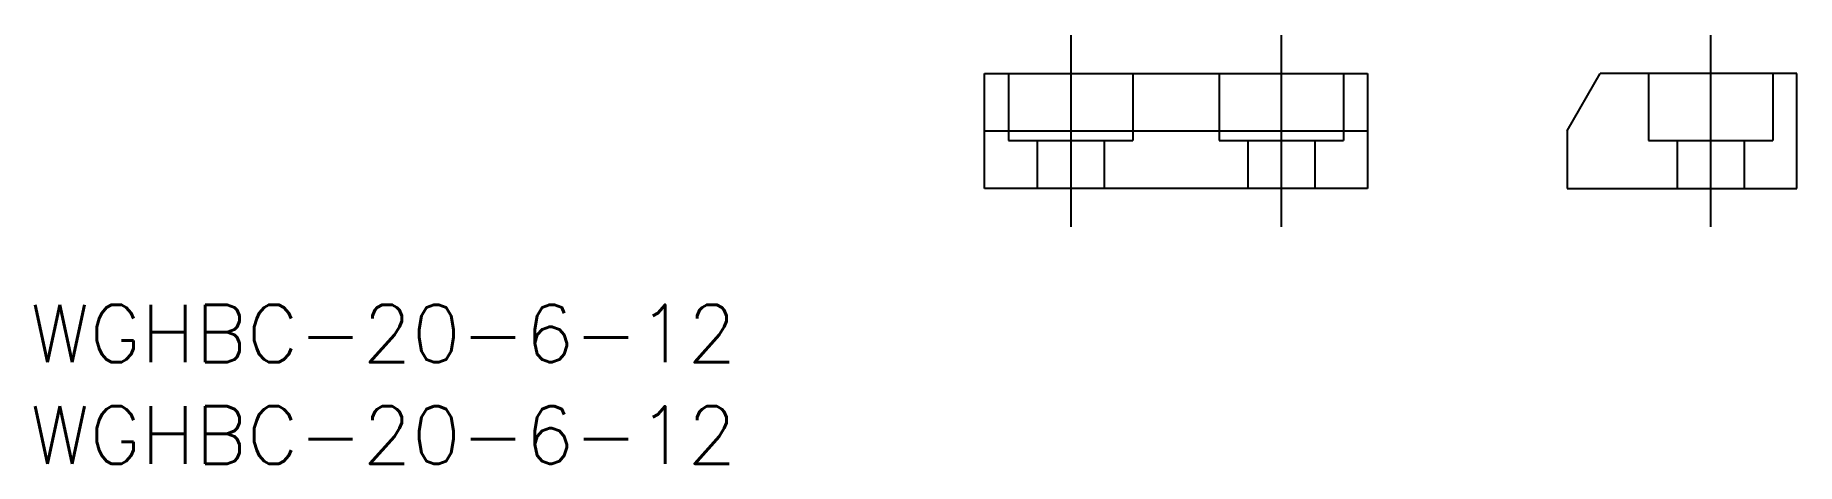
# Model space of a CAD drawing. Extents: x -49.6 to 42.4, y -14.4 to 8.
import ezdxf

# ---------------------------------------------------------------- set-up
doc = ezdxf.new("R2010")
doc.units = 0
doc.linetypes.add('CENTER', pattern=[50.8, 31.75, -6.35, 6.35, -6.35])
doc.linetypes.add('DASHED', pattern=[19.05, 12.7, -6.35])
doc.layers.get('0').update_dxf_attribs({"linetype": 'CONTINUOUS'})
doc.layers.add('CENTER', color=1, linetype='CENTER')
doc.styles.get("Standard").update_dxf_attribs({"font": 'txt.shx', "height": 3, "bigfont": 'bigfont.shx'})

# ---------------------------------------------------------------- blocks, each defined once
blk = doc.blocks.new('*U2')
at = {"color": 7, "linetype": 'CONTINUOUS'}
blk.add_text('WGHBC-20-6-12', height=3, dxfattribs=at).set_placement((-49.866, -9.081))
blk = doc.blocks.new('*U3')
at = {"color": 7, "linetype": 'CONTINUOUS'}
blk.add_text('WGHBC-20-6-12', height=3, dxfattribs=at).set_placement((-49.866, -14.383))

msp = doc.modelspace()

# ---------------------------------------------------------------- linework, layer by layer
at = {"color": 7, "linetype": 'CONTINUOUS'}
for p, q in [((0, 6), (20, 6)), ((0, 0), (0, 6)), ((20, 6), (20, 0)), ((30.436, 3), (32.168, 6)), ((42.436, 6), (32.168, 6)), ((42.436, 0), (42.436, 6)), ((0, 3), (20, 3)), ((30.436, 3), (30.436, 0)), ((20, 0), (0, 0)), ((30.436, 0), (42.436, 0))]:
    msp.add_line(p, q, dxfattribs=at)
at = {"color": 3, "linetype": 'DASHED'}
for p, q in [((1.25, 6), (1.25, 2.5)), ((7.75, 6), (7.75, 2.5)), ((12.25, 6), (12.25, 2.5)), ((18.75, 6), (18.75, 2.5)), ((34.686, 6), (34.686, 2.5)), ((41.186, 6), (41.186, 2.5)), ((1.25, 2.5), (7.75, 2.5)), ((2.75, 2.5), (2.75, 0)), ((6.25, 2.5), (6.25, 0)), ((12.25, 2.5), (18.75, 2.5)), ((13.75, 2.5), (13.75, 0)), ((17.25, 2.5), (17.25, 0)), ((34.686, 2.5), (41.186, 2.5)), ((36.186, 2.5), (36.186, 0)), ((39.686, 2.5), (39.686, 0))]:
    msp.add_line(p, q, dxfattribs=at)
at = {"layer": 'CENTER', "color": 1, "linetype": 'CENTER'}
for p, q in [((4.5, 8), (4.5, -2)), ((15.5, 8), (15.5, -2)), ((37.936, 8), (37.936, -2))]:
    msp.add_line(p, q, dxfattribs=at)

# ---------------------------------------------------------------- block references
at = {"color": 7, "linetype": 'CONTINUOUS'}
for name in ['*U2', '*U3']:
    msp.add_blockref(name, (0, 0), dxfattribs=at)

doc.saveas('drawing.dxf')
